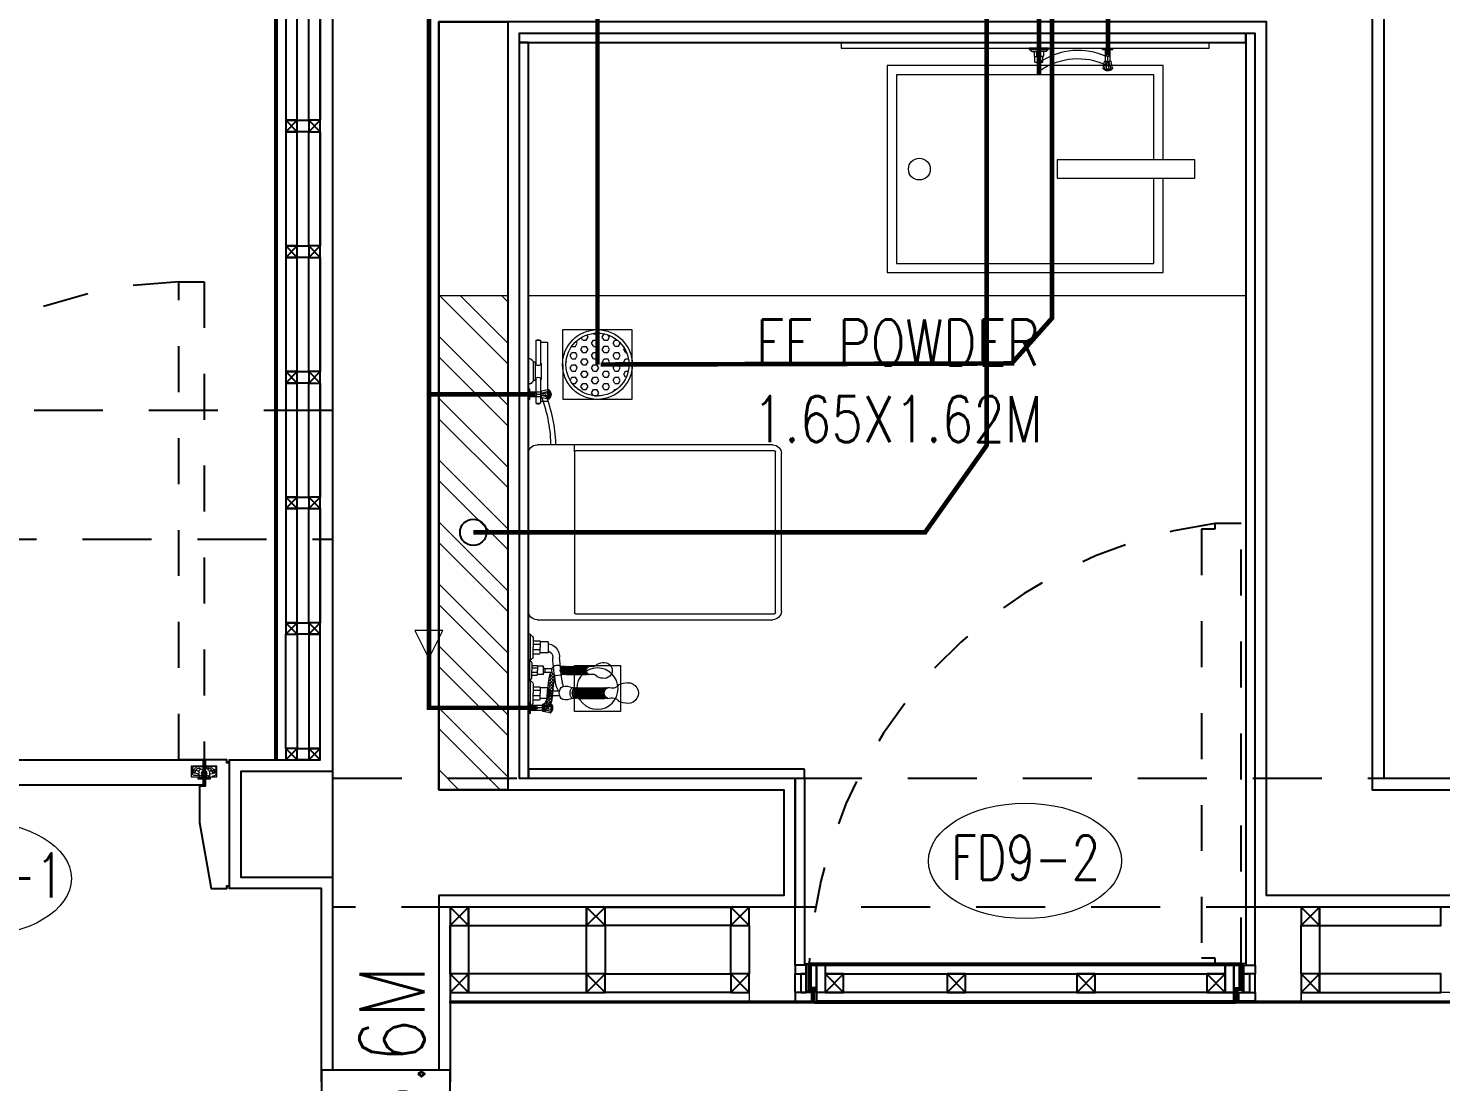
# Model space of a CAD drawing. Header units: metres. Extents: x 42 to 199, y -121 to 268.
# Drawn here: x 107.839 to 110.91, y 38.672 to 40.963 of the extents above; entities that cross this region are included whole.
import ezdxf
from ezdxf import colors
from ezdxf.entities.mleader import LeaderData, LeaderLine
from ezdxf.enums import TextEntityAlignment as Align
from ezdxf.math import Vec2, Vec3

# ---------------------------------------------------------------- set-up
doc = ezdxf.new("R2010")
doc.units = ezdxf.units.M
doc.header["$LTSCALE"] = 0.3
for name, pattern in [('ACAD_ISO04W100', [30, 24, -3, 0, -3]), ('CONTINOUS', [0]), ('DASHED', [0.75, 0.5, -0.25]), ('HIDDEN', [0.375, 0.25, -0.125])]:
    doc.linetypes.add(name, pattern=pattern)
doc.layers.get('0').update_dxf_attribs({"color": 8})
for name, color, linetype in [('A-Anno-Area', 8, 'Continuous'), ('A-Cols', 8, 'Continuous'), ('A-DWV', 8, 'Continuous'), ('A-ELEVATION 3', 8, 'Continuous'), ('A-flooring', 8, 'Continuous'), ('A-Furn Fixed', 8, 'Continuous'), ('A-Furn-Fixd', 8, 'Continuous'), ('A-Hidden-Above', 8, 'HIDDEN'), ('A-TEXT ARCHITECURAL', 8, 'Continuous'), ('A-Wall-Full', 8, 'Continuous'), ('A-Wall-Plst', 8, 'Continuous')]:
    doc.layers.add(name, color=color, linetype=linetype)
for name, color, linetype, lineweight in [('A-Door', 8, 'Continuous', 9), ('A-DOOR TAGS', 8, 'Continuous', 9), ('A-Furniture', 8, 'Continuous', 0), ('A-Plumbing Fixtures', 8, 'Continuous', 0), ('AGI-AV', 4, 'Continuous', 0), ('AGI-FT', 4, 'Continuous', 0), ('AGI-PHE-EQT', 5, 'Continuous', 0), ('AGI-PHE-SWP', 6, 'Continuous', 0), ('AGI-PHE-WP', 5, 'ACAD_ISO04W100', 0), ('AGI-PL-PLUMBING EQUPMENT', 4, 'Continuous', 0), ('DA HOUSE ARCH LAYOUT', 8, 'Continuous', 9), ('ELEVATION 3', 8, 'Continuous', 13), ('I-WALL-PATT', 8, 'Continuous', 0), ('LEDGE WALL', 7, 'Continuous', 0), ('NEW', 7, 'Continuous', 0), ('PH304.3', 7, 'Continuous', 0), ('PHE - DWS', 3, 'DASHED', 0), ('PHE CLAMP', 7, 'Continuous', 0), ('PHE sanfix', 4, 'Continuous', 0)]:
    doc.layers.add(name, color=color, linetype=linetype, lineweight=lineweight)
doc.styles.add('ROMANS', font='romans.shx', dxfattribs={"width": 0.8, "height": 0.5})
doc.styles.add('RomanS-Narrow', font='romans.shx', dxfattribs={"width": 0.75})
doc.styles.add('T225', font='romans.shx', dxfattribs={"width": 0.8, "height": 0.25})

# ---------------------------------------------------------------- blocks, each defined once
blk = doc.blocks.new('zw$81B5-flat-1-flat-1-flat-1-flat-1-flat-1-flat-1-flat-1')
at = {"color": 4}
for p, q in [((-0.5468, -0.0298), (-0.1968, -0.0298)), ((-0.543, -0.0173), (-0.2005, -0.0173)), ((-0.5618, -0.5486), (-0.5618, -0.0361)), ((-0.5493, -0.4648), (-0.5493, -0.0323)), ((-0.1943, -0.0323), (-0.1943, -0.4648)), ((-0.1818, -0.0361), (-0.1818, -0.5486)), ((-0.7329, -0.459), (-0.7329, -0.4021)), ((-0.7327, -0.4595), (-0.7327, -0.4024)), ((-0.7322, -0.4604), (-0.7322, -0.403)), ((-0.7314, -0.4615), (-0.7314, -0.4038)), ((-0.7303, -0.4629), (-0.7303, -0.4048)), ((-0.7289, -0.4641), (-0.7289, -0.4057)), ((-0.7272, -0.4651), (-0.7272, -0.4066)), ((-0.7254, -0.4659), (-0.7254, -0.4072)), ((-0.7235, -0.4664), (-0.7235, -0.4077)), ((-0.7215, -0.4666), (-0.7215, -0.4078)), ((-0.7195, -0.4664), (-0.7195, -0.4077)), ((-0.7175, -0.466), (-0.7175, -0.4073)), ((-0.7156, -0.4652), (-0.7156, -0.4067)), ((-0.7139, -0.4642), (-0.7139, -0.4058)), ((-0.7125, -0.4629), (-0.7125, -0.4048)), ((-0.7113, -0.4615), (-0.7113, -0.4038)), ((-0.7103, -0.4601), (-0.7103, -0.4028)), ((-0.7098, -0.459), (-0.7098, -0.4021)), ((-0.7329, -0.4664), (-0.7329, -0.4722)), ((-0.7098, -0.4664), (-0.7098, -0.4722)), ((-0.1968, -0.4673), (-0.5468, -0.4673)), ((-0.1968, -0.4673), (-0.1818, -0.4673)), ((-0.7268, -0.5219), (-0.7268, -0.4997)), ((-0.7166, -0.5219), (-0.7166, -0.4999)), ((-0.7358, -0.5572), (-0.7358, -0.5426)), ((-0.7098, -0.5246), (-0.7336, -0.5246)), ((-0.7336, -0.5246), (-0.7336, -0.5415)), ((-0.7336, -0.5415), (-0.7217, -0.5415)), ((-0.7277, -0.5415), (-0.7277, -0.5572)), ((-0.7098, -0.5415), (-0.7217, -0.5415)), ((-0.7158, -0.5415), (-0.7158, -0.5572)), ((-0.7098, -0.5246), (-0.7098, -0.5415)), ((-0.7076, -0.5572), (-0.7076, -0.5426)), ((-0.6358, -0.5572), (-0.6358, -0.5426)), ((-0.6098, -0.5246), (-0.6336, -0.5246)), ((-0.6336, -0.5246), (-0.6336, -0.5415)), ((-0.6336, -0.5415), (-0.6217, -0.5415)), ((-0.6277, -0.5415), (-0.6277, -0.5572)), ((-0.6098, -0.5415), (-0.6217, -0.5415)), ((-0.6158, -0.5415), (-0.6158, -0.5572)), ((-0.6098, -0.5246), (-0.6098, -0.5415)), ((-0.6076, -0.5572), (-0.6076, -0.5426)), ((-0.091, -0.5509), (-0.091, -0.5409)), ((-0.0358, -0.5409), (-0.091, -0.5409)), ((-0.0358, -0.5509), (-0.091, -0.5509)), ((0.0415, -0.5256), (-0.0866, -0.5255)), ((-0.0865, -0.5409), (-0.0865, -0.5255)), ((-0.0037, -0.5398), (-0.0397, -0.5398)), ((0.046, -0.5409), (-0.0077, -0.5409)), ((0.046, -0.5509), (-0.0077, -0.5509)), ((0.0415, -0.5256), (0.0005, -0.5256)), ((0.0415, -0.5409), (0.0415, -0.5255)), ((0.046, -0.5509), (0.046, -0.5409)), ((-0.7513, -0.5673), (-0.7513, -0.5646)), ((-0.7513, -0.5673), (-0.6923, -0.5673)), ((-0.6945, -0.5634), (-0.7491, -0.5634)), ((-0.7433, -0.5572), (-0.7218, -0.5572)), ((-0.7003, -0.5572), (-0.7218, -0.5572)), ((-0.6923, -0.5673), (-0.6923, -0.5646)), ((-0.6513, -0.5673), (-0.6513, -0.5646)), ((-0.6513, -0.5673), (-0.5923, -0.5673)), ((-0.5945, -0.5634), (-0.6491, -0.5634)), ((-0.6433, -0.5572), (-0.6218, -0.5572)), ((-0.6003, -0.5572), (-0.6218, -0.5572)), ((-0.5923, -0.5673), (-0.5923, -0.5646)), ((-0.2005, -0.5673), (-0.543, -0.5673)), ((-0.0492, -0.5633), (-0.0492, -0.5673)), ((0.0058, -0.5673), (-0.0492, -0.5673)), ((0.0003, -0.5568), (-0.0437, -0.5568)), ((-0.0017, -0.5528), (-0.0417, -0.5528)), ((-0.0417, -0.5528), (-0.0417, -0.5568)), ((-0.0017, -0.5528), (-0.0017, -0.5568)), ((0.0058, -0.5633), (0.0058, -0.5673))]:
    blk.add_line(p, q, dxfattribs=at)
blk.add_lwpolyline([(-0.6618, -0.4673), (-0.6618, -0.3673), (-0.7618, -0.3673), (-0.7618, -0.4673)], close=True, dxfattribs=at)
for points in [[(-0.091, -0.5489), (-0.092, -0.5489), (-0.092, -0.5429), (-0.091, -0.5429)], [(0.046, -0.5489), (0.047, -0.5489), (0.047, -0.5429), (0.046, -0.5429)]]:
    blk.add_lwpolyline(points, dxfattribs=at)
blk.add_circle((-0.7118, -0.4173), 0.045, dxfattribs=at)
for centre, radius, start, end in [((-0.543, -0.0361), 0.0188, 90, 180), ((-0.5468, -0.0323), 0.0025, 90, 180), ((-0.2005, -0.0361), 0.0188, 0, 90), ((-0.1968, -0.0323), 0.0025, 0, 90), ((-0.7213, -0.3507), 0.0225, 359.1351, 180.8649), ((-0.7011, -0.352), 0.0427, 178.7483, 206.4876), ((-0.7414, -0.352), 0.0427, 333.5124, 1.2517), ((-0.7485, -0.3854), 0.017, 16.288, 57.3519), ((-0.7308, -0.3984), 0.0028, 137.3065, 222.6935), ((-0.7317, -0.3956), 0.0015, 143.1441, 216.8559), ((-0.7791, -0.3852), 0.0471, 348.3571, 5.6253), ((-0.7213, -0.3897), 0.0126, 203.4368, 336.5632), ((-0.7213, -0.3908), 0.0129, 206.3551, 333.6449), ((-0.6636, -0.3852), 0.0471, 174.3747, 191.6429), ((-0.6942, -0.3854), 0.017, 122.6481, 163.712), ((-0.711, -0.3956), 0.0015, 323.1441, 36.8559), ((-0.7118, -0.3984), 0.0028, 317.3065, 42.6935), ((-0.7317, -0.4012), 0.0015, 143.1441, 216.8559), ((-0.7213, -0.3928), 0.0138, 213.1371, 326.8629), ((-0.7213, -0.3932), 0.0146, 217.5398, 322.4602), ((-0.711, -0.4012), 0.0015, 323.1441, 36.8559), ((-0.7317, -0.4599), 0.0015, 143.1441, 216.8559), ((-0.7213, -0.454), 0.0126, 203.4368, 336.5632), ((-0.711, -0.4599), 0.0015, 323.1441, 36.8559), ((-0.7056, -0.4862), 0.0307, 152.7727, 191.5996), ((-0.7308, -0.4627), 0.0028, 137.3065, 222.6935), ((-0.7317, -0.4655), 0.0015, 143.1441, 216.8559), ((-0.7213, -0.455), 0.0129, 206.3551, 333.6449), ((-0.7213, -0.457), 0.0138, 213.1371, 326.8629), ((-0.7213, -0.4575), 0.0146, 217.5398, 322.4602), ((-0.7213, -0.4589), 0.0176, 229.0147, 310.9853), ((-0.7118, -0.4627), 0.0028, 317.3065, 42.6935), ((-0.711, -0.4655), 0.0015, 323.1441, 36.8559), ((-0.7369, -0.4862), 0.0307, 348.4004, 27.2273), ((-0.6949, -0.4669), 0.0268, 244.0824, 263.2266), ((-0.5468, -0.4648), 0.0025, 180, 270), ((-0.1968, -0.4648), 0.0025, 270, 0), ((-0.7213, -0.4839), 0.0167, 210.5106, 329.4894), ((-0.7217, -0.5305), 0.01, 35.7762, 144.2238), ((-0.6932, -0.4637), 0.0448, 238.5932, 263.7686), ((-0.5028, 0.9912), 1.4974, 262.5073, 264.5933), ((-0.6006, 0.1115), 0.6274, 261.0603, 266.0403), ((-0.6441, -0.5317), 0.0321, 39.6697, 89.6336), ((-0.6437, -0.5296), 0.0153, 19.0504, 90.6085), ((-0.6386, -0.5265), 0.0245, 4.3011, 38.585), ((-0.732, -0.5471), 0.00586, 105.9076, 129.9207), ((-0.7114, -0.5471), 0.00586, 50.0793, 74.0924), ((-0.632, -0.5471), 0.00586, 105.9076, 129.9207), ((-0.6114, -0.5471), 0.00586, 50.0793, 74.0924), ((-0.543, -0.5486), 0.0188, 180, 270), ((-0.2005, -0.5486), 0.0188, 270, 0), ((-0.0447, -0.5457), 0.00768, 292.3879, 317.6995), ((-0.0447, -0.5457), 0.00768, 39.5857, 50.1197), ((-0.0442, -0.5459), 0.00975, 329.1554, 30.8446), ((0.0007, -0.5459), 0.00975, 149.1554, 210.8446), ((0.0012, -0.5457), 0.00768, 129.8803, 141.0583), ((0.0012, -0.5457), 0.00768, 222.3005, 247.6121), ((-0.7492, -0.5658), 0.00241, 88.0282, 152.0821), ((-0.7368, -0.5693), 0.0138, 118.3436, 154.2104), ((-0.7068, -0.5693), 0.0138, 25.7896, 61.6564), ((-0.6944, -0.5658), 0.00241, 27.9179, 91.9718), ((-0.6492, -0.5658), 0.00241, 88.0282, 152.0821), ((-0.6368, -0.5693), 0.0138, 118.3436, 154.2104), ((-0.6068, -0.5693), 0.0138, 25.7896, 61.6564), ((-0.5944, -0.5658), 0.00241, 27.9179, 91.9718), ((-0.0449, -0.564), 0.00443, 107.7746, 170.8611), ((-0.0475, -0.5562), 0.00383, 289.8198, 350.7712), ((0.004, -0.5562), 0.00383, 189.2288, 250.1802), ((0.0014, -0.564), 0.00443, 9.1389, 72.2254)]:
    blk.add_arc(centre, radius, start, end, dxfattribs=at)
blk = doc.blocks.new('FK_R_BLR_FINAL FLOOR PLANS_24.09.2020$0$Door Legend-flat-46')
at = {"color": 8, "linetype": 'ByBlock'}
blk.add_ellipse((-0.0021, 0.106), major_axis=(0.21, 0.0004), ratio=0.597277, start_param=-3.141592653589793, end_param=3.141592653589793, dxfattribs=at)
blk = doc.blocks.new('A$C46D47869')
for p, q in [((-0.0476, -0.0314), (-0.0625, -0.0354)), ((-0.0235, -0.0314), (-0.0083, -0.0349)), ((-0.0569, -0.0419), (-0.0625, -0.0434)), ((-0.0585, -0.0404), (-0.0522, -0.0466)), ((-0.0477, -0.0365), (-0.0523, -0.0407)), ((-0.0382, -0.0478), (-0.0507, -0.0478)), ((-0.046, -0.0437), (-0.0492, -0.0437)), ((-0.0432, -0.0428), (-0.0443, -0.0433)), ((-0.0389, -0.038), (-0.0265, -0.0435)), ((-0.0322, -0.038), (-0.0355, -0.0395)), ((-0.0329, -0.0478), (-0.02, -0.0478)), ((-0.0255, -0.0437), (-0.0215, -0.0437)), ((-0.0234, -0.0365), (-0.0169, -0.0407)), ((-0.0176, -0.0416), (-0.0185, -0.0425)), ((-0.0108, -0.0404), (-0.017, -0.0466)), ((-0.0123, -0.0419), (-0.0083, -0.043))]:
    blk.add_line(p, q)
for points in [[(-0.05, -0.0211), (-0.05, -0.0254), (-0.064, -0.0254), (-0.064, -0.0495), (-0.0377, -0.0495), (-0.0377, -0.0481)], [(-0.0551, -0.0254), (-0.0551, -0.0278)], [(-0.0377, -0.0386), (-0.0377, -0.0211), (-0.05, -0.0211)], [(-0.0334, -0.0481), (-0.0334, -0.0495), (-0.0063, -0.0495), (-0.0063, -0.0254), (-0.0211, -0.0254), (-0.0211, -0.0211), (-0.0336, -0.0211), (-0.0336, -0.0386)], [(-0.0334, -0.0494), (-0.0286, -0.0485), (-0.0138, -0.0485), (-0.0127, -0.0475)]]:
    blk.add_lwpolyline(points)
for points in [[(-0.0551, -0.0278), (-0.0582, -0.0278, 0.414214), (-0.0625, -0.0321), (-0.0625, -0.0446, 0.414214), (-0.0582, -0.0488), (-0.0377, -0.0488)], [(-0.039, -0.0471), (-0.0464, -0.0396, -0.197214), (-0.0476, -0.0366), (-0.0476, -0.0267)], [(-0.0279, -0.0428), (-0.0247, -0.0396, 0.197214), (-0.0235, -0.0366), (-0.0235, -0.0267)], [(-0.0127, -0.0475), (-0.0126, -0.0475, 0.414214), (-0.0083, -0.0432), (-0.0083, -0.0433), (-0.0083, -0.0334, 0.414214), (-0.0126, -0.0291), (-0.0235, -0.0291)]]:
    blk.add_lwpolyline(points, format="xyb")
for centre, radius in [((-0.0431, -0.0267), 0.00253), ((-0.028, -0.0267), 0.00253), ((-0.0563, -0.0377), 0.0022), ((-0.0355, -0.0443), 0.0021), ((-0.0129, -0.0377), 0.0022)]:
    blk.add_circle(centre, radius)
for centre, radius, start, end in [((-0.0431, -0.0267), 0.00451, 324.1002, 180), ((-0.0377, -0.0338), 0.00436, 125.4186, 253.5606), ((-0.0417, -0.0282), 0.00254, 305.4186, 327.3147), ((-0.036, -0.0319), 0.00424, 144.1002, 147.3147), ((-0.028, -0.0267), 0.00451, 0, 215.8998), ((-0.0334, -0.0338), 0.00436, 286.4394, 54.5814), ((-0.0351, -0.0319), 0.00424, 32.6853, 35.8998), ((-0.0294, -0.0282), 0.00254, 212.6853, 234.5814), ((-0.0563, -0.0377), 0.00347, 353.2214, 231.5376), ((-0.0472, -0.0384), 0.00562, 176.4423, 249.6801), ((-0.0506, -0.0461), 0.0017, 195.7627, 267.37), ((-0.046, -0.0395), 0.00424, 270, 293.9831), ((-0.0355, -0.0441), 0.00458, 220.8279, 305.1533), ((-0.0255, -0.0412), 0.00254, 246.0169, 270), ((-0.0215, -0.0395), 0.00424, 270, 314.8655), ((-0.02, -0.0436), 0.00424, 270, 314.8655), ((-0.0206, -0.0386), 0.00424, 314.8655, 6.7786), ((-0.0129, -0.0377), 0.00347, 308.4624, 186.7786)]:
    blk.add_arc(centre, radius, start, end)
blk = doc.blocks.new('zw$CABC')
at = {"layer": 'A-ELEVATION 3'}
for p, q in [((0, 0), (-0.04, 0.04)), ((0, 0.04), (-0.04, 0))]:
    blk.add_line(p, q, dxfattribs=at)
blk.add_lwpolyline([(-0.04, 0.04), (0, 0.04), (0, 0), (-0.04, 0)], close=True, dxfattribs=at)
blk = doc.blocks.new('BEAM LAYOUTS AND DEPTS AS PER SITE')
at = {"layer": 'A-Hidden-Above', "color": 8, "ltscale": 2}
for points in [[(98.9567, 39.8523), (108.5012, 39.852), (108.5012, 40.132), (98.9567, 40.1323)], [(108.4762, 31.1219), (108.7562, 31.1219), (108.7562, 38.697), (108.4762, 38.697)]]:
    blk.add_lwpolyline(points, close=True, dxfattribs=at)
blk.add_lwpolyline([(108.5012, 39.332), (113.55, 39.332, 0.306263), (113.55, 39.052), (108.5012, 39.052)], format="xyb", close=True, dxfattribs=at)
at = {"layer": 'A-Hidden-Above', "color": 8, "ltscale": 2, "insert": (108.5592, 37.6596, -56.1891), "char_height": 0.140941, "width": 2.330906, "attachment_point": 1, "rotation": 90, "style": 'ROMANS'}
blk.add_mtext('SSL to BB-3.6M', dxfattribs=at)
blk = doc.blocks.new('DA HOUSE ARCH LAYOUT')
at = {"color": 8, "transparency": 33554687}
blk.add_wipeout([(-11.75, 107.63), (-11.75, 78.6832), (-4.6699, 77.9793), (-4.6699, 87.3699), (20.9401, 87.3699), (20.94, 97.27), (30.1376, 97.27), (30.1376, 95.8004), (30.1509, 95.6202), (30.2068, 95.3936), (30.2908, 95.2058), (30.4267, 95.0082), (30.5877, 94.8493), (30.7469, 94.7385), (30.9156, 94.6565), (31.1167, 94.5963), (31.3676, 94.5704), (31.6721, 94.6087), (31.9475, 94.7157), (32.1814, 94.8781), (32.441, 95.1999), (32.4934, 95.3049), (32.5584, 95.4923), (32.5869, 95.6387), (32.5967, 95.8477), (32.5782, 96.0181), (32.5404, 96.1711), (32.4781, 96.3293), (32.428, 96.4237), (32.3565, 96.5318), (32.2288, 96.6615), (32.1161, 96.7764), (31.9914, 96.8605), (31.8786, 96.9192), (31.3843, 97.0303), (31.3843, 97.1695), (32.0248, 97.1695), (32.0248, 106.3305), (12.6625, 106.33), (12.6624, 107.63)], dxfattribs=at).dxf.layer = 'A-ELEVATION 3'
at = {"layer": 'A-Door', "color": 8, "linetype": 'Continuous'}
for points in [[(12.3843, 99.5534), (12.3802, 99.5534), (12.3802, 99.5574), (12.3883, 99.5574), (12.3843, 99.5534)], [(13.3359, 99.5534), (13.34, 99.5534), (13.34, 99.5574), (13.3319, 99.5574), (13.3359, 99.5534)], [(12.3964, 99.4944), (12.3843, 99.4944), (12.3883, 99.4984), (12.4004, 99.4984), (12.3964, 99.4944)], [(13.3178, 99.5004), (13.3299, 99.5004), (13.3259, 99.5044), (13.3138, 99.5044), (13.3178, 99.5004)], [(13.3238, 99.4944), (13.3359, 99.4944), (13.3319, 99.4984), (13.3198, 99.4984), (13.3238, 99.4944)]]:
    blk.add_lwpolyline(points, dxfattribs=at)
at = {"layer": 'A-DWV', "color": 8, "linetype": 'Continuous'}
for points in [[(11.073, 99.945), (10.035, 99.945), (10.035, 100), (11.073, 100)], [(11.077, 100), (11.077, 99.943), (11.065, 99.943), (11.065, 99.864), (11.09, 99.72), (11.124, 99.72), (11.124, 99.726), (11.13, 99.726), (11.13, 99.994), (11.124, 99.994), (11.124, 100)]]:
    blk.add_lwpolyline(points, close=True, dxfattribs=at)
at = {"layer": 'A-ELEVATION 3', "color": 8, "transparency": 33554559}
for points in [[(11.2773, 101.6394), (11.2523, 101.6394), (11.2523, 101.3912), (11.2773, 101.3912)], [(11.3023, 101.6394), (11.3273, 101.6394), (11.3273, 101.3912), (11.3023, 101.3912)], [(11.2773, 101.3912), (11.3023, 101.3912), (11.3023, 101.3662), (11.2773, 101.3662)], [(11.2773, 101.3662), (11.2523, 101.3662), (11.2523, 101.118), (11.2773, 101.118)], [(11.3023, 101.3662), (11.3273, 101.3662), (11.3273, 101.118), (11.3023, 101.118)], [(11.2773, 101.118), (11.3023, 101.118), (11.3023, 101.093), (11.2773, 101.093)], [(11.2773, 101.093), (11.2523, 101.093), (11.2523, 100.8447), (11.2773, 100.8447)], [(11.3023, 101.093), (11.3273, 101.093), (11.3273, 100.8447), (11.3023, 100.8447)], [(11.2773, 100.8447), (11.3023, 100.8447), (11.3023, 100.8197), (11.2773, 100.8197)], [(11.2773, 100.8197), (11.2523, 100.8197), (11.2523, 100.5715), (11.2773, 100.5715)], [(11.3023, 100.8197), (11.3273, 100.8197), (11.3273, 100.5715), (11.3023, 100.5715)], [(11.2773, 100.5715), (11.3023, 100.5715), (11.3023, 100.5465), (11.2773, 100.5465)], [(11.2773, 100.5465), (11.2523, 100.5465), (11.2523, 100.2982), (11.2773, 100.2982)], [(11.3023, 100.5465), (11.3273, 100.5465), (11.3273, 100.2982), (11.3023, 100.2982)], [(11.2773, 100.2982), (11.3023, 100.2982), (11.3023, 100.2732), (11.2773, 100.2732)], [(11.2773, 100.025), (11.2523, 100.025), (11.2523, 100.2732), (11.2773, 100.2732)], [(11.3273, 100.2732), (11.3023, 100.2732), (11.3023, 100.025), (11.3273, 100.025)], [(11.2773, 100.025), (11.3023, 100.025), (11.3023, 100), (11.2773, 100)], [(11.65, 99.64), (11.9066, 99.64), (11.9066, 99.68), (11.65, 99.68)], [(12.2202, 99.64), (11.9466, 99.64), (11.9466, 99.68), (12.2202, 99.68)], [(13.5, 99.64), (13.7638, 99.64), (13.7638, 99.68), (13.5, 99.68)], [(11.61, 99.64), (11.65, 99.64), (11.65, 99.5344), (11.61, 99.5344)], [(11.9066, 99.64), (11.9466, 99.64), (11.9466, 99.5344), (11.9066, 99.5344)], [(12.2202, 99.64), (12.2602, 99.64), (12.2602, 99.5344), (12.2202, 99.5344)], [(13.46, 99.64), (13.5, 99.64), (13.5, 99.5344), (13.46, 99.5344)], [(11.65, 99.4944), (11.9066, 99.4944), (11.9066, 99.5344), (11.65, 99.5344)], [(12.2202, 99.4944), (11.9466, 99.4944), (11.9466, 99.5344), (12.2202, 99.5344)], [(13.5, 99.4944), (13.7638, 99.4944), (13.7638, 99.5344), (13.5, 99.5344)]]:
    blk.add_lwpolyline(points, close=True, dxfattribs=at)
at = {"layer": 'A-flooring', "color": 8}
for points in [[(13.34, 101.58), (11.76, 101.58), (11.76, 101.56), (13.34, 101.56)], [(13.36, 101.58), (13.34, 101.58), (13.34, 99.5534), (13.36, 99.5534)], [(12.3802, 99.98), (11.78, 99.98), (11.78, 99.96), (12.3802, 99.96)], [(12.3802, 99.96), (12.3802, 99.5534), (12.3602, 99.5534), (12.3602, 99.96)]]:
    blk.add_lwpolyline(points, close=True, dxfattribs=at)
at = {"layer": 'A-Furn Fixed', "color": 8}
for points in [[(12.3883, 99.4984), (12.3843, 99.4944), (12.3843, 99.5534), (12.3883, 99.5574)], [(13.3319, 99.4984), (13.3359, 99.4944), (13.3359, 99.5534), (13.3319, 99.5574)]]:
    blk.add_lwpolyline(points, close=True, dxfattribs=at)
at = {"layer": 'A-Furn-Fixd', "color": 8}
for points in [[(11.2333, 103.8866), (11.2333, 100), (11.2293, 100), (11.2293, 103.8906)], [(12.3843, 99.5534), (12.3602, 99.5534), (12.3602, 99.5344), (12.3843, 99.5344)], [(12.3903, 99.5574), (12.3943, 99.5534), (12.3943, 99.5044), (12.3903, 99.5004)], [(12.3903, 99.5574), (12.3943, 99.5534), (13.3259, 99.5534), (13.3299, 99.5574)], [(12.3943, 99.5044), (12.3943, 99.5534), (12.4064, 99.5534), (12.4064, 99.5044)], [(12.4064, 99.5534), (12.4254, 99.5534), (12.4254, 99.4944), (12.4064, 99.4944)], [(13.2948, 99.5344), (13.2948, 99.5534), (12.4254, 99.5534), (12.4254, 99.5344)], [(13.3138, 99.5534), (13.2948, 99.5534), (13.2948, 99.4944), (13.3138, 99.4944)], [(13.3259, 99.5044), (13.3259, 99.5534), (13.3138, 99.5534), (13.3138, 99.5044)], [(13.3299, 99.5574), (13.3259, 99.5534), (13.3259, 99.5044), (13.3299, 99.5004)], [(13.3359, 99.5534), (13.36, 99.5534), (13.36, 99.5344), (13.3359, 99.5344)], [(12.3722, 99.5344), (12.3722, 99.4944), (12.3602, 99.4944), (12.3602, 99.5344)], [(12.3722, 99.5344), (12.3722, 99.4944), (12.3843, 99.4944), (12.3843, 99.5344)], [(13.348, 99.5344), (13.348, 99.4944), (13.3359, 99.4944), (13.3359, 99.5344)], [(13.348, 99.5344), (13.348, 99.4944), (13.36, 99.4944), (13.36, 99.5344)], [(12.3964, 99.4944), (12.3602, 99.4944), (12.3602, 99.4754), (12.3964, 99.4754)], [(12.3903, 99.5004), (12.3943, 99.5044), (12.4064, 99.5044), (12.4024, 99.5004)], [(12.4004, 99.4984), (12.3964, 99.4944), (12.3964, 99.4754), (12.4004, 99.4714)], [(12.4024, 99.5004), (12.4064, 99.5044), (12.4064, 99.4754), (12.4024, 99.4714)], [(13.3138, 99.4754), (13.3138, 99.4944), (12.4064, 99.4944), (12.4064, 99.4754)], [(13.3178, 99.5004), (13.3138, 99.5044), (13.3138, 99.4754), (13.3178, 99.4714)], [(13.3198, 99.4984), (13.3238, 99.4944), (13.3238, 99.4754), (13.3198, 99.4714)], [(13.3238, 99.4944), (13.36, 99.4944), (13.36, 99.4754), (13.3238, 99.4754)], [(12.4004, 99.4714), (11.61, 99.4714), (11.61, 99.4754), (12.3964, 99.4754)], [(13.3178, 99.4714), (13.3138, 99.4754), (12.4064, 99.4754), (12.4024, 99.4714)], [(14.2879, 99.4714), (13.3198, 99.4714), (13.3238, 99.4754), (14.2839, 99.4754)]]:
    blk.add_lwpolyline(points, close=True, dxfattribs=at)
at = {"layer": 'A-Furniture', "color": 8}
for points in [[(14.24, 105.3401), (13.6413, 105.3401), (13.64, 99.96), (14.24, 99.96)], [(11.2523, 100), (11.2333, 100), (11.2333, 103.8866), (11.2523, 103.8866)], [(12.3602, 99.68), (12.2602, 99.68), (12.2602, 99.4754), (12.3602, 99.4754)], [(13.46, 99.68), (13.36, 99.68), (13.36, 99.4754), (13.46, 99.4754)], [(12.2602, 99.4754), (11.61, 99.4754), (11.61, 99.4944), (12.2602, 99.4944)], [(14.1476, 99.4944), (13.46, 99.4944), (13.46, 99.4759), (14.1476, 99.4754)]]:
    blk.add_lwpolyline(points, close=True, dxfattribs=at)
at = {"layer": 'A-Hidden-Above', "color": 8}
blk.add_lwpolyline([(11.02, 100), (11.02, 101.04), (11.075, 101.04), (11.075, 100)], close=True, dxfattribs=at)
at = {"layer": 'A-Hidden-Above', "color": 8, "ltscale": 0.5}
blk.add_lwpolyline([(13.3299, 100.5141), (13.2729, 100.5141), (13.2729, 100.5019), (13.2439, 100.5019), (13.2438, 99.5696), (13.2728, 99.5696), (13.2728, 99.5574), (13.3298, 99.5574), (13.3299, 100.5141)], dxfattribs=at)
at = {"layer": 'A-Hidden-Above', "color": 8}
blk.add_arc((11.0562, 100.0193), 1.0214, 92.0304, 181.0812, dxfattribs=at)
at = {"layer": 'A-Hidden-Above', "color": 8, "ltscale": 0.5}
blk.add_arc((13.4068, 99.5051), 1.0178, 97.5595, 177.0528, dxfattribs=at)
at = {"layer": 'A-Plumbing Fixtures', "color": 8}
blk.add_lwpolyline([(13.34, 101.56), (11.78, 101.56), (11.78, 101.01), (13.34, 101.01)], close=True, dxfattribs=at)
at = {"layer": 'A-Plumbing Fixtures', "color": 8, "lineweight": 0}
blk.add_lwpolyline([(12.4601, 101.56), (12.4601, 101.548), (13.2601, 101.548), (13.2601, 101.56)], close=True, dxfattribs=at)
at = {"layer": 'A-Plumbing Fixtures', "color": 4, "lineweight": 0}
for points in [[(13.1601, 101.51), (12.5601, 101.51), (12.5601, 101.06), (13.1601, 101.06)], [(13.1401, 101.49), (12.5801, 101.49), (12.5801, 101.08), (13.1401, 101.08)]]:
    blk.add_lwpolyline(points, close=True, dxfattribs=at)
blk.add_circle((12.6301, 101.285), 0.0237, dxfattribs=at)
at = {"layer": 'A-Wall-Full', "color": 8, "transparency": 33554687}
for points in [[(11.585, 101.605), (11.735, 101.605), (11.735, 99.935), (11.585, 99.935)], [(11.355, 99.975), (11.155, 99.975), (11.155, 99.745), (11.355, 99.745)]]:
    blk.add_lwpolyline(points, close=True, dxfattribs=at)
at = {"layer": 'ELEVATION 3', "color": 8}
for points in [[(11.129, 100), (11.129, 99.995), (11.125, 99.995), (11.125, 100), (11.124, 100), (11.124, 99.994), (11.13, 99.994), (11.13, 100)], [(11.129, 99.72), (11.129, 99.725), (11.125, 99.725), (11.125, 99.72), (11.124, 99.72), (11.124, 99.726), (11.13, 99.726), (11.13, 99.72)]]:
    blk.add_lwpolyline(points, close=True, dxfattribs=at)
at = {"layer": 'A-DOOR TAGS', "color": 8}
ref = blk.add_blockref('FK_R_BLR_FINAL FLOOR PLANS_24.09.2020$0$Door Legend-flat-46', (12.8619, 99.6744), dxfattribs=at)
ref.add_attrib('D1', 'FD9-2', dxfattribs={"layer": '0', "height": 0.096, "style": 'RomanS-Narrow', "width": 0.75}).set_placement((12.8609, 99.7874, 0), align=Align.MIDDLE)
ref = blk.add_blockref('FK_R_BLR_FINAL FLOOR PLANS_24.09.2020$0$Door Legend-flat-46', (10.5785, 99.6357), dxfattribs=at)
ref.add_attrib('D1', 'FD10-1', dxfattribs={"layer": '0', "height": 0.096, "style": 'RomanS-Narrow', "width": 0.75}).set_placement((10.5775, 99.7487, 0), align=Align.MIDDLE)
at = {"layer": 'A-ELEVATION 3', "color": 8, "xscale": -0.6249999999999778, "yscale": 0.6249999999999778, "zscale": 0.6249999999999778, "rotation": 180}
for p in [(11.2773, 101.3912), (11.3273, 101.3912), (11.2773, 101.118), (11.3273, 101.118), (11.2773, 100.8447), (11.3273, 100.8447), (11.2773, 100.5715), (11.3273, 100.5715), (11.2773, 100.2982), (11.3273, 100.2982), (11.2773, 100.025), (11.3273, 100.025)]:
    blk.add_blockref('zw$CABC', p, dxfattribs=at)
at = {"layer": 'A-ELEVATION 3', "color": 8, "xscale": -1, "rotation": 270}
for p in [(11.61, 99.68), (11.9066, 99.68), (12.2202, 99.68), (13.46, 99.68), (11.61, 99.5344), (11.9066, 99.5344), (12.2202, 99.5344), (12.4254, 99.5344), (12.6905, 99.5344), (12.9726, 99.5344), (13.2548, 99.5344), (13.46, 99.5344)]:
    blk.add_blockref('zw$CABC', p, dxfattribs=at)
at = {"layer": 'A-Plumbing Fixtures', "color": 8, "lineweight": 0, "xscale": -1, "rotation": 270.0000001039444}
blk.add_blockref('zw$81B5-flat-1-flat-1-flat-1-flat-1-flat-1-flat-1-flat-1', (12.3473, 100.8668), dxfattribs=at)
at = {"layer": 'ELEVATION 3', "color": 8, "xscale": 0.9681966061321072, "yscale": 0.9681966061321072, "zscale": 0.9681966061321072, "rotation": 180.0000018973718}
blk.add_blockref('A$C46D47869', (11.0405, 99.9387), dxfattribs=at)
at = {"layer": 'A-flooring', "color": 8}
blk.add_lwpolyline([(11.78, 101.56), (11.76, 101.56), (11.76, 99.96), (11.78, 99.96)], close=True, dxfattribs=at)
at = {"layer": 'A-TEXT ARCHITECURAL', "color": 8, "insert": (11.5742, 100.9579), "char_height": 0.1, "width": 2.017239, "attachment_point": 1, "style": 'ROMANS'}
blk.add_mtext('\\pxqc;FF POWDER\\P1.65X1.62M', dxfattribs=at)
at = {"color": 4}
blk.add_wipeout([(13.2294, 101.305), (12.9294, 101.305), (12.9294, 101.265), (13.2294, 101.265)], dxfattribs=at).dxf.layer = 'A-ELEVATION 3'
at = {"layer": 'A-Plumbing Fixtures', "color": 4}
blk.add_lwpolyline([(13.2294, 101.305), (12.9294, 101.305), (12.9294, 101.265), (13.2294, 101.265)], close=True, dxfattribs=at)
at = {"layer": 'A-Wall-Full', "color": 8, "transparency": 33554687}
blk.add_lwpolyline([(13.615, 106.0751), (13.615, 99.935), (14.2226, 99.935), (14.2226, 99.705), (13.385, 99.705), (13.385, 101.605), (11.585, 101.605), (11.585, 99.935), (12.3352, 99.935), (12.3352, 99.705), (11.585, 99.705), (11.585, 99.325), (11.355, 99.325), (11.355, 103.8253)], dxfattribs=at)
at = {"layer": 'A-Wall-Plst', "color": 8}
for points in [[(19.36, 99.3), (19.36, 99.96), (20.7858, 99.96), (20.7858, 106.0501), (13.64, 106.05), (13.64, 105.4951), (14.2376, 105.4951), (14.2376, 105.3401), (13.64, 105.3401), (13.64, 99.96), (14.2476, 99.96), (14.2476, 99.68), (13.36, 99.68), (13.36, 101.58), (11.76, 101.58), (11.76, 99.96), (12.3602, 99.96), (12.3602, 99.68), (11.61, 99.68), (11.61, 99.3)], [(11.33, 99.3), (11.33, 99.72), (11.13, 99.72), (11.13, 100), (11.3273, 100), (11.3273, 103.8503)]]:
    blk.add_lwpolyline(points, dxfattribs=at)
at = {"layer": 'A-Cols', "color": 8}
blk.add_blockref('BEAM LAYOUTS AND DEPTS AS PER SITE', (-97.1462, 60.628), dxfattribs=at)
blk = doc.blocks.new('CARE-FTLOOR TRAP')
at = {"layer": 'PHE sanfix', "ltscale": 0.025}
h = blk.add_hatch(dxfattribs=at)
h.set_pattern_fill('HEX', color=256, scale=94.707521, angle=179.1253, style=0)
h.set_pattern_definition([(179.1253, (3474.058, -9141.882), (-0.313026, -20.50239), [11.83844, -23.67688]), (299.1253, (3474.058, -9141.882), (17.912104, 9.980107), [11.83844, -23.67688]), (239.1253, (3462.221, -9141.7), (17.599078, -10.522284), [11.83844, -23.67688])])
h.paths.add_polyline_path([(-104.2, 1.6, 1), (104.2, -1.6, 1)])
for p, q in [((-116.5, -114.7), (-112.8, 117.4)), ((-112.8, 117.4), (115.8, 113.7)), ((115.8, 113.7), (112.1, -118.3)), ((112.1, -118.3), (-116.5, -114.7))]:
    blk.add_line(p, q, dxfattribs=at)
for radius in [115.5, 104.2]:
    blk.add_circle((0, 0), radius, dxfattribs=at)
blk = doc.blocks.new('jglgjlg')
at = {"layer": 'PH304.3', "ltscale": 5}
h = blk.add_hatch(dxfattribs=at)
h.set_pattern_fill('ANSI37', color=3, scale=50)
h.set_pattern_definition([(45, (0, 0), (-4.419417382, 4.419417382), []), (135, (0, 0), (-4.419417382, -4.419417382), [])])
h.paths.add_polyline_path([(2666871.8, -141076.5, -0.079631), (2666855.2, -141083.1, 0.021733), (2666801, -141089.2, 0.110292), (2666782.5, -141095.5), (2666782.5, -141097.5, -0.190357), (2666792.2, -141105, -0.01216), (2666792.5, -141106.5, -0.083727), (2666801, -141104, -0.009102), (2666855.2, -141097.9, 0.076871), (2666871.8, -141093.6)])
h.paths.add_polyline_path([(2666879.4, -141071.1, -0.04111), (2666871.8, -141076.5), (2666871.8, -141093.6, 0.07569), (2666886.1, -141084.6), (2666886.1, -141081.8, -0.54993)])
h.paths.add_polyline_path([(2666890.6, -141080.3, -0.161983), (2666886.1, -141081.8), (2666886.1, -141084.6, 0.02775)])
h.paths.add_polyline_path([(2666893.6, -141074.3, 1), (2666878.6, -141074.3, 0.617638), (2666890.6, -141080.3, 0.01361), (2666892.7, -141078, 0.130251)])
at = {"layer": 'AGI-PL-PLUMBING EQUPMENT'}
for p, q in [((2666747.8, -141030.1, 0), (2666806.8, -141029.4, 0)), ((2666747.8, -141030.1, 0), (2666747.8, -141032.8, 0)), ((2666804.7, -141033.4, 0), (2666750.1, -141034, 0)), ((2666755.9, -141040.1, 0), (2666777.4, -141039.9, 0)), ((2666763.5, -141040, 0), (2666763.6, -141054.6, 0)), ((2666771.7, -141055.7, 0), (2666771.6, -141039.9, 0)), ((2666799, -141039.6, 0), (2666777.4, -141039.9, 0)), ((2666783.6, -141055.5, 0), (2666783.5, -141039.8, 0)), ((2666791.6, -141039.7, 0), (2666791.7, -141054.3, 0)), ((2666806.8, -141029.4, 0), (2666806.9, -141032.1, 0)), ((2666765.8, -141055.7, 0), (2666777.7, -141055.6, 0)), ((2666766, -141072.6, 0), (2666765.8, -141055.7, 0)), ((2666789.8, -141072.3, 0), (2666766, -141072.6, 0)), ((2666772.8, -141075.3, 0), (2666773, -141097.5, 0)), ((2666789.6, -141055.5, 0), (2666777.7, -141055.6, 0)), ((2666783.1, -141075.1, 0), (2666783.3, -141097.1, 0)), ((2666789.8, -141072.3, 0), (2666789.6, -141055.5, 0)), ((2666767.4, -141130.8, 0), (2666767.3, -141125, 0)), ((2666790.5, -141130.6, 0), (2666790.4, -141124.8, 0)), ((2666767.5, -141138.2, 0), (2666768.1, -141195.1, 0)), ((2666767.7, -141137.7, 0), (2666768.4, -141194.8, 0)), ((2666768.2, -141136.8, 0), (2666768.8, -141194.2, 0)), ((2666768.9, -141135.7, 0), (2666769.6, -141193.4, 0)), ((2666770, -141134.3, 0), (2666770.7, -141192.4, 0)), ((2666771.4, -141133.1, 0), (2666772.1, -141191.4, 0)), ((2666773, -141132, 0), (2666773.7, -141190.5, 0)), ((2666774.8, -141131.2, 0), (2666775.5, -141189.9, 0)), ((2666776.8, -141130.7, 0), (2666777.5, -141189.4, 0)), ((2666778.8, -141130.5, 0), (2666779.5, -141189.2, 0)), ((2666780.8, -141130.6, 0), (2666781.5, -141189.3, 0)), ((2666782.8, -141131.1, 0), (2666783.5, -141189.7, 0)), ((2666784.7, -141131.8, 0), (2666785.3, -141190.3, 0)), ((2666786.4, -141132.8, 0), (2666787, -141191.2, 0)), ((2666787.8, -141134, 0), (2666788.5, -141192.1, 0)), ((2666789.1, -141135.4, 0), (2666789.7, -141193.2, 0)), ((2666790, -141136.8, 0), (2666790.7, -141194.1, 0)), ((2666790.6, -141138, 0), (2666791.2, -141194.8, 0))]:
    blk.add_line(p, q, dxfattribs=at)
for centre, radius, start, end in [((2666749.9, -141031.6, 0), 2.41, 208.5861, 272.64), ((2666762.3, -141027.9, 0), 13.8, 206.4578, 242.3246), ((2666792.3, -141027.6, 0), 13.8, 299.0118, 334.8785), ((2666804.7, -141031, 0), 2.41, 268.6964, 332.7503), ((2666767.3, -141050.1, 0), 5.86, 230.7475, 254.7606), ((2666777.8, -141066.6, 0), 10, 216.4444, 324.892), ((2666787.9, -141049.8, 0), 5.86, 286.5758, 310.5889), ((2666794.4, -141110.7, 0), 30.7, 169.0686, 207.8955), ((2666778.8, -141113.2, 0), 16.7, 31.1788, 150.1576), ((2666779, -141138.2, 0), 17.6, 49.6829, 131.6535), ((2666779, -141139.6, 0), 14.6, 38.208, 143.1284), ((2666779, -141140, 0), 13.8, 33.8053, 147.5311), ((2666779.1, -141142, 0), 12.9, 27.0233, 154.3131), ((2666763.1, -141111, 0), 30.7, 333.4409, 12.2678), ((2666769.5, -141134.5, 0), 2.8, 137.9746, 223.3617), ((2666768.6, -141131.7, 0), 1.5, 143.8123, 217.5241), ((2666768.6, -141137.3, 0), 1.5, 143.8123, 217.5241), ((2666779.1, -141143.1, 0), 12.6, 24.105, 157.2314), ((2666789.3, -141131.5, 0), 1.5, 323.8123, 37.5241), ((2666788.5, -141134.3, 0), 2.8, 317.9746, 43.3617), ((2666789.4, -141137.1, 0), 1.5, 323.8123, 37.5241), ((2666770.2, -141198.7, 0), 2.8, 137.9746, 223.3617), ((2666769.3, -141195.9, 0), 1.5, 143.8123, 217.5241), ((2666769.4, -141201.5, 0), 1.5, 143.8123, 217.5241), ((2666779.8, -141203.8, 0), 14.6, 38.208, 143.1284), ((2666779.8, -141204.3, 0), 13.8, 33.8053, 147.5311), ((2666779.8, -141206.3, 0), 12.9, 27.0233, 154.3131), ((2666779.8, -141207.3, 0), 12.6, 24.105, 157.2314), ((2666722.1, -141212.5, 0), 47.1, 355.0429, 12.3111), ((2666837.6, -141211.2, 0), 47.1, 169.0252, 186.2934), ((2666790.1, -141195.7, 0), 1.5, 323.8123, 37.5241), ((2666789.2, -141198.5, 0), 2.8, 317.9746, 43.3617), ((2666790.1, -141201.3, 0), 1.5, 323.8123, 37.5241), ((2666800.5, -141244.8, 0), 42.7, 154.1805, 181.9199), ((2666780.3, -141246.3, 0), 22.5, 179.8033, 1.5331), ((2666752.7, -141212, 0), 17, 303.3163, 344.3802), ((2666807, -141211.4, 0), 17, 196.9561, 238.0201), ((2666760.2, -141245.3, 0), 42.7, 359.4165, 27.1558)]:
    blk.add_arc(centre, radius, start, end, dxfattribs=at)
at = {"layer": 'PH304.3', "color": 3, "ltscale": 5}
for centre, radius, start, end in [((2666807.1, -141133.1, 0), 44.8, 96.8996, 122.075), ((2666906.4, -141707.2, 0), 627.4, 94.6279, 99.6079), ((2666842.9, -141026.8, 0), 56.5, 283.1883, 310.8163), ((2666849.7, -141040.8, 0), 56.1, 276.4135, 320.7877), ((2666886.6, -141072.7, 0), 7.5, 155.4373, 19.9469), ((2666805.3, -141129.9, 0), 26.8, 97.4416, 116.5858), ((2667014.4, -142585.6, 0), 1497.4, 96.0749, 98.1609)]:
    blk.add_arc(centre, radius, start, end, dxfattribs=at)
blk = doc.blocks.new('JRKGRG')
at = {"layer": 'AGI-PL-PLUMBING EQUPMENT', "color": 4, "linetype": 'Continuous', "lineweight": 0, "ltscale": 50}
for p, q in [((2755326.9, -167815.4, 0), (2755326.9, -167846.9, 0)), ((2755331, -167815.4, 0), (2755326.9, -167815.4, 0)), ((2755331, -167815.4, 0), (2755331, -167846.9, 0)), ((2755388, -167816.7, 0), (2755367.6, -167821, 0)), ((2755331, -167846.9, 0), (2755326.9, -167846.9, 0)), ((2755343.4, -167824.1, 0), (2755331, -167824.1, 0)), ((2755344.9, -167831.2, 0), (2755331, -167831.2, 0)), ((2755366.1, -167838.2, 0), (2755331, -167838.2, 0)), ((2755366.1, -167824.1, 0), (2755343.4, -167824.1, 0)), ((2755366.1, -167831.2, 0), (2755352.2, -167831.2, 0)), ((2755366.1, -167822.8, 0), (2755366.1, -167839.5, 0)), ((2755388, -167845.6, 0), (2755367.6, -167841.3, 0)), ((2755390.3, -167818.5, 0), (2755390.3, -167843.8, 0))]:
    blk.add_line(p, q, dxfattribs=at)
at = {"layer": 'AGI-PL-PLUMBING EQUPMENT', "color": 4, "linetype": 'Continuous', "lineweight": 0}
for p, q in [((2755326.9, -167826.3, 0), (2755326.1, -167826.3, 0)), ((2755326.9, -167836.1, 0), (2755326.1, -167836.1, 0))]:
    blk.add_line(p, q, dxfattribs=at)
at = {"layer": 'AGI-PL-PLUMBING EQUPMENT', "color": 4, "linetype": 'Continuous', "lineweight": 0, "ltscale": 0.3}
blk.add_line((2755326.9, -167831.2, 0), (2755326.1, -167831.2, 0), dxfattribs=at)
at = {"layer": 'AGI-PL-PLUMBING EQUPMENT', "color": 4, "linetype": 'Continuous', "lineweight": 0, "ltscale": 50, "elevation": 0}
for points in [[(2755390.3, -167821.3), (2755366.1, -167827.6)], [(2755390.3, -167827.1), (2755366.1, -167829.4)], [(2755390.3, -167835.3), (2755366.1, -167832.5)], [(2755390.3, -167841), (2755366.1, -167834.4)]]:
    blk.add_lwpolyline(points, dxfattribs=at)
for points in [[(2755390.3, -167841, 0.372706), (2755390.3, -167821.3)], [(2755390.3, -167835.3, 0.176556), (2755390.3, -167827)]]:
    blk.add_lwpolyline(points, format="xyb", dxfattribs=at)
at = {"layer": 'AGI-PL-PLUMBING EQUPMENT', "color": 4, "linetype": 'Continuous', "lineweight": 0, "ltscale": 50}
blk.add_circle((2755348.5, -167831.2, 0), 3.67, dxfattribs=at)
for centre, radius, start, end in [((2755388.4, -167818.5, 0), 1.86, 0, 101.8986), ((2755368, -167822.8, 0), 1.86, 101.8986, 180), ((2755368, -167839.5, 0), 1.86, 180, 258.1014), ((2755388.4, -167843.8, 0), 1.86, 258.1014, 0), ((2755378.9, -167831.2, 0), 17, 311.8802, 48.1198)]:
    blk.add_arc(centre, radius, start, end, dxfattribs=at)
blk = doc.blocks.new('zw$BB52')
at = {"layer": 'PH304.3', "color": 30, "ltscale": 5}
for centre, radius, start, end in [((336.9, 160), 420.2, 181.3599, 202.3772), ((340.5, 157.8), 408.9, 181.093, 202.7011)]:
    blk.add_arc(centre, radius, start, end, dxfattribs=at)
at = {"layer": 'NEW', "color": 32, "true_color": 0xcd6928, "xscale": -1}
blk.add_blockref('JRKGRG', (2755326.9, 167831.2, 0), dxfattribs=at)
blk = doc.blocks.new('AV-WB')
at = {"layer": 'AGI-PL-PLUMBING EQUPMENT'}
for p, q in [((5.72, 1.73), (5.72, 2.58)), ((6.11, 1.73), (6.11, 2.57)), ((4.79, 0), (4.79, 0.1)), ((4.79, 0), (7.04, 0)), ((6.95, 0.15), (4.87, 0.15)), ((5.09, 0.39), (5.91, 0.39)), ((5.38, 0.39), (5.38, 0.94)), ((6.37, 1.63), (5.46, 1.63)), ((5.46, 1.63), (5.46, 0.98)), ((5.46, 0.98), (5.92, 0.98)), ((5.69, 0.98), (5.69, 0.39)), ((6.73, 0.39), (5.91, 0.39)), ((6.37, 0.98), (5.92, 0.98)), ((6.14, 0.98), (6.14, 0.39)), ((6.37, 1.63), (6.37, 0.98)), ((6.45, 0.39), (6.45, 0.94)), ((7.04, 0), (7.04, 0.1))]:
    blk.add_line(p, q, dxfattribs=at)
blk.add_lwpolyline([(5.72, 2.58), (6.11, 2.58)], dxfattribs=at)
for centre, radius, start, end in [((5.92, 1.4), 0.382, 35.7762, 144.2238), ((4.87, 0.06), 0.0917, 88.0282, 152.0821), ((5.34, -0.08), 0.525, 118.3436, 154.2104), ((5.52, 0.77), 0.223, 105.9076, 129.9207), ((6.31, 0.77), 0.223, 50.0793, 74.0924), ((6.48, -0.08), 0.525, 25.7896, 61.6564), ((6.96, 0.06), 0.0917, 27.9179, 91.9718)]:
    blk.add_arc(centre, radius, start, end, dxfattribs=at)
at = {"layer": 'PH304.3', "color": 3, "ltscale": 5}
for points in [[(-1.9, 1.98, 0.264153), (5.72, 2.58, -3.868378)], [(-1.9, 0.98, 0.264153), (5.72, 1.58, -3.868378)]]:
    blk.add_lwpolyline(points, format="xyb", dxfattribs=at)
at = {"layer": 'NEW', "color": 32, "true_color": 0xcd6928, "xscale": -0.03821075313219752, "yscale": 0.03821075313219752, "zscale": 0.03821075313219752, "rotation": 270.0001714415055}
blk.add_blockref('JRKGRG', (6411.18, -105283.1, 0), dxfattribs=at)
blk = doc.blocks.new('direction')
at = {"color": 0}
blk.add_lwpolyline([(-1.22, 2.45), (0, 0), (1.22, 2.45), (-1.22, 2.45)], dxfattribs=at)
blk = doc.blocks.new('_ClosedBlank')
at = {"color": 0, "linetype": 'ByBlock', "lineweight": -2}
for p, q in [((-1, 0.167), (0, 0)), ((-1, 0.167), (-1, -0.167)), ((0, 0), (-1, -0.167))]:
    blk.add_line(p, q, dxfattribs=at)

msp = doc.modelspace()

# ---------------------------------------------------------------- block references
at = {"layer": 'DA HOUSE ARCH LAYOUT'}
msp.add_blockref('DA HOUSE ARCH LAYOUT', (97.1462, -60.628), dxfattribs=at)

# ---------------------------------------------------------------- next in the draw order: hatches: boundary and pattern name
at = {"layer": 'I-WALL-PATT', "linetype": 'ByBlock', "ltscale": 0.25}
h = msp.add_hatch(dxfattribs=at)
h.set_pattern_fill('ANSI32', color=9, scale=0.01, angle=90)
h.set_pattern_definition([(135, (52.04298, -143.64411), (-0.06735192, -0.06735192), []), (135, (52.04298, -143.59921), (-0.06735192, -0.06735192), [])])
h.paths.add_polyline_path([(108.7312, 39.307), (108.8812, 39.307), (108.8812, 40.382), (108.7312, 40.382)])

# ---------------------------------------------------------------- next in the draw order: linework, layer by layer
at = {"layer": 'A-Anno-Area', "color": 6, "linetype": 'ByBlock', "ltscale": 0.25}
msp.add_circle((108.8062, 39.867, -0.05), 0.0286, dxfattribs=at)
at = {"layer": 'AGI-PHE-SWP', "linetype": 'Continuous', "lineweight": -2, "elevation": -0.05}
msp.add_lwpolyline([(108.8062, 39.867, 0.01, 0.01, 0), (109.7887, 39.8669, 0.01, 0.01, 0), (109.9228, 40.0562, 0.01, 0.01, 0), (109.9233, 45.0724, 0.01, 0.01, 0), (109.9983, 45.1646, 0.01, 0.01, 0), (110.9045, 45.1646, 0.01, 0.01, 0)], format="xyseb", dxfattribs=at)
at = {"layer": 'AGI-PHE-WP', "linetype": 'ByBlock', "ltscale": 0.25, "const_width": 0.01, "elevation": -0.05}
msp.add_lwpolyline([(109.0834, 40.232), (109.9771, 40.2343), (110.0645, 40.3325), (110.0645, 45.208), (110.1395, 45.3002), (110.8859, 45.3002)], dxfattribs=at)
at = {"layer": 'LEDGE WALL', "linetype": 'ByBlock', "ltscale": 0.25, "elevation": -0.05}
msp.add_lwpolyline([(108.7312, 40.382), (108.8812, 40.382), (108.8812, 39.307), (108.7312, 39.307)], close=True, dxfattribs=at)
at = {"layer": 'PHE - DWS', "linetype": 'ByBlock', "ltscale": 0.25, "elevation": -0.05}
msp.add_lwpolyline([(110.8939, 44.9404, 0.01, 0.01, 0), (110.8939, 44.7727, 0.01, 0.01, 0), (110.6418, 44.7727, 0.01, 0.01, 0), (110.6418, 41.0397, 0.01, 0.01, 0), (108.7098, 41.0397, 0.01, 0.01, 0), (108.7098, 40.167, 0.01, 0.01, 0), (108.9402, 40.167, 0.01, 0.01, 0), (108.7098, 40.167, 0.01, 0.01, 0), (108.7098, 39.4852, 0.01, 0.01, 0), (108.9444, 39.4852, 0, 0, 0)], format="xyseb", dxfattribs=at)
at = {"layer": 'PHE - DWS', "linetype": 'ByBlock', "ltscale": 0.25, "const_width": 0.01, "elevation": -0.05}
msp.add_lwpolyline([(110.1862, 40.9045), (110.1862, 41.0397)], dxfattribs=at)
at = {"layer": 'PHE - DWS', "color": 51, "linetype": 'ByBlock', "ltscale": 0.25, "true_color": 0xf7f281, "const_width": 0.01, "elevation": -0.05}
msp.add_lwpolyline([(109.0764, 40.232), (109.0764, 41.0054), (110.0362, 41.0054), (110.0362, 40.862)], dxfattribs=at)

# ---------------------------------------------------------------- next in the draw order: block references
at = {"layer": 'AGI-AV', "xscale": 0.01873039178123528, "yscale": 0.01873039178123528, "zscale": 0.01873039178123528, "rotation": 179.9999999999999}
msp.add_blockref('AV-WB', (110.1469, 40.92, -0.05), dxfattribs=at)
at = {"layer": 'AGI-FT', "xscale": 0.0006560697574302621, "yscale": 0.0006560697574302621, "zscale": 0.0006560697574302621, "rotation": 180.9198599458406}
msp.add_blockref('CARE-FTLOOR TRAP', (109.0762, 40.232, -0.05), dxfattribs=at)
at = {"layer": 'AGI-PHE-EQT', "color": 241, "linetype": 'CONTINOUS', "lineweight": 50, "true_color": 0xf7abae}
for name, p, xscale, yscale, zscale, rotation in [('zw$BB52', (108.9262, 40.167, -0.05), 0.0007157023764213313, 0.0007157023764213313, 0.0007157023764213313, 180), ('jglgjlg', (-22.3991, 2072.8926, -0.05), -0.000762987926006805, 0.000762987926006805, 0.000762987926006805, 90.66819132248088)]:
    msp.add_blockref(name, p, dxfattribs=dict(at, xscale=xscale, yscale=yscale, zscale=zscale, rotation=rotation))
at = {"layer": 'AGI-PHE-EQT', "color": 241, "linetype": 'CONTINOUS', "lineweight": 50, "true_color": 0xf7abae, "xscale": 0.0007629879260068051, "yscale": 0.0007629879260068051, "zscale": 0.0007629879260068051}
msp.add_blockref('JRKGRG', (-1993.3543, 167.5383, -0.05), dxfattribs=at)
at = {"layer": 'PHE CLAMP', "xscale": 0.02499999999999996, "yscale": 0.02499999999999996, "zscale": 0.02499999999999996}
msp.add_blockref('direction', (108.7098, 39.5922, -0.05), dxfattribs=at)

# ---------------------------------------------------------------- next in the draw order: leaders
at = {"layer": 'PHE - DWS', "linetype": 'ByBlock', "ltscale": 0.25}
ml = msp.add_multileader_mtext('Standard', dxfattribs=at)
ml.set_content('%%C20DWS', color=1, style='T225')
ml.set_leader_properties()
ml.set_arrow_properties(name='CLOSEDBLANK')
ml.build(insert=Vec2(0, 0))
ml.multileader.update_dxf_attribs({"text_right_attachment_type": 6, "text_top_attachment_type": 0, "text_bottom_attachment_type": 0, "dogleg_length": 0.36, "arrow_head_size": 0.15})
ctx = ml.context
ctx.base_point, ctx.char_height, ctx.arrow_head_size, ctx.landing_gap_size, ctx.plane_origin = Vec3(111.4316, 41.0397, -0.05), 0.175, 0.15, 0, Vec3(2416.119, 95.0842, -0.05)
ctx.right_attachment = 6
notes = []
notes.append((ctx, [(1, (1, 1, 0), (111.191, 41.0397, -0.05), (1, 0), 0.2407, [(0, [(110.6418, 41.0397, -0.05)], 256, [])])]))
ctx.mtext.insert, ctx.mtext.flow_direction = Vec3(111.4316, 41.1272, -0.05), 5
for ctx, leaders in notes:
    for number, flags, end, landing, length, lines in leaders:
        leader = LeaderData()
        leader.index, (leader.has_last_leader_line, leader.has_dogleg_vector, leader.attachment_direction) = number, flags
        leader.last_leader_point, leader.dogleg_vector, leader.dogleg_length = Vec3(end), Vec3(landing), length
        for number, points, colour, breaks in lines:
            line = LeaderLine()
            line.index, line.vertices, line.color, line.breaks = number, Vec3.list(points), colors.encode_raw_color(colour), breaks
            leader.lines.append(line)
        ctx.leaders.append(leader)

doc.saveas('drawing.dxf')
